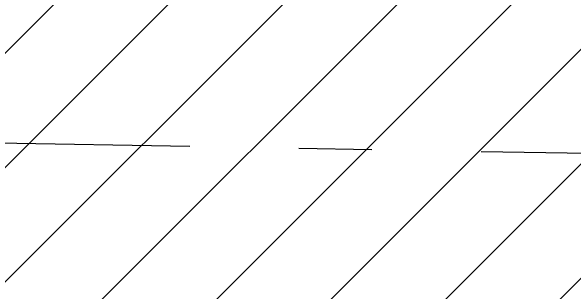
# Model space of a CAD drawing. Extents: x 407440 to 411585, y 6041728 to 6045069.
# Drawn here: x 408365.4 to 408442.7, y 6044310.8 to 6044349.4 of the extents above; entities that cross this region are included whole.
import ezdxf

# ---------------------------------------------------------------- set-up
doc = ezdxf.new("R2010")
doc.units = 0
doc.header["$LTSCALE"] = 5
doc.linetypes.add('foc-QUARTERLINE', pattern=[33, 25, -3, 2, -3])
doc.linetypes.add('foc-TIELINE', pattern=[1.875, 1.25, -0.625])
for name, color, linetype in [('L-QSEC', 8, 'foc-QUARTERLINE'), ('P-BUFFER-PURPLE', 187, 'foc-TIELINE'), ('P-PROPOSED-EXISTING-H', 59, 'Continuous')]:
    doc.layers.add(name, color=color, linetype=linetype)

msp = doc.modelspace()

# ---------------------------------------------------------------- hatches: boundary and pattern name
at = {"layer": 'P-PROPOSED-EXISTING-H'}
h = msp.add_hatch(dxfattribs=at)
h.set_pattern_fill('ANSI31', color=256, scale=3.498392, style=0)
h.set_pattern_definition([(45, (-2243.128, 2713.837), (-7.854113246, 7.854113246), [])])
edge = h.paths.add_edge_path()
edge.add_line((408709.29, 6043818.222), (408241.305, 6043729.713))
edge.add_line((408241.305, 6043729.713), (407794.436, 6043645.198))
edge.add_line((407794.436, 6043645.198), (407673.83, 6044282.895))
edge.add_line((407673.83, 6044282.895), (408123.669, 6044351.83))
edge.add_line((408123.669, 6044351.83), (408654.575, 6044433.189))
edge.add_line((408654.575, 6044433.189), (409028.997, 6044539.866))
edge.add_line((409028.997, 6044539.866), (409149.726, 6043901.52))
edge.add_line((409149.726, 6043901.52), (408898.792, 6043854.062))
edge.add_arc((408782.127, 6043952.01), 152.33, 241.43508, 319.98432, ccw=False)

# ---------------------------------------------------------------- linework, layer by layer
at = {"layer": 'L-QSEC'}
msp.add_line((407440.036, 6044347.509), (409339.163, 6044314.318), dxfattribs=at)
at = {"layer": 'P-BUFFER-PURPLE'}
msp.add_circle((408530.04, 6044370.877, -0.107), 250.434, dxfattribs=at)

doc.saveas('drawing.dxf')
